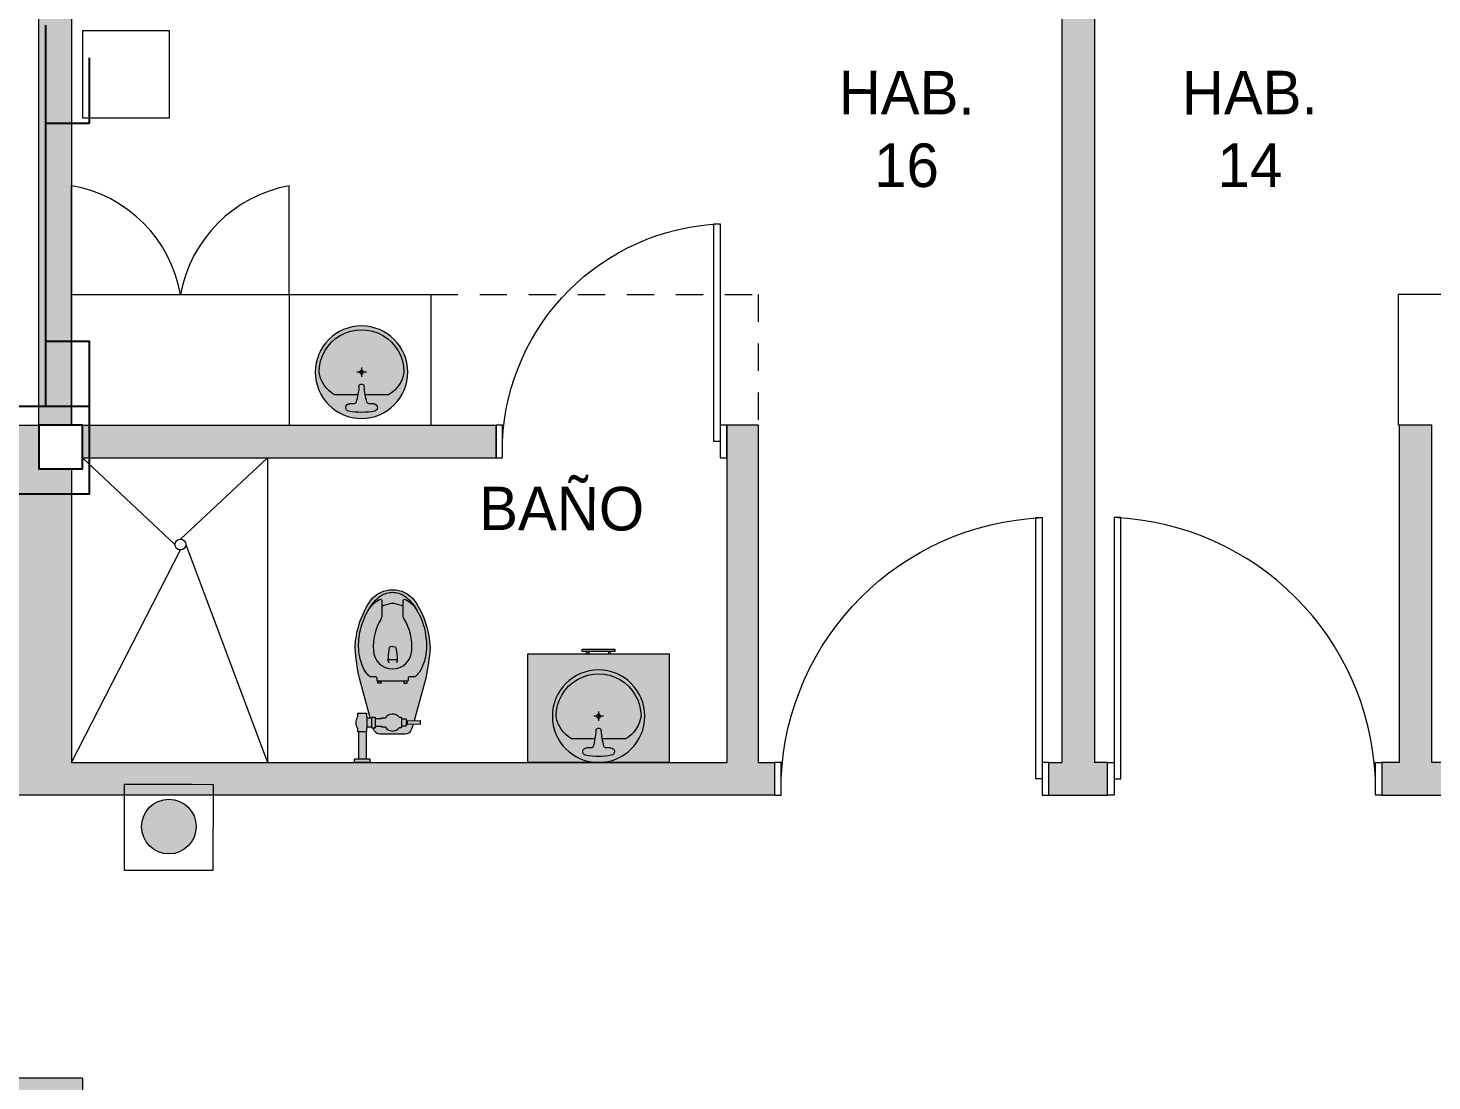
# Model space of a CAD drawing. Header units: metres. Extents: x 51 to 18146, y -212 to 18074.
# Drawn here: x 57.71 to 64.16, y 361.41 to 366.25 of the extents above; entities that cross this region are included whole.
import ezdxf

# ---------------------------------------------------------------- set-up
doc = ezdxf.new("R2010")
doc.units = ezdxf.units.M
doc.linetypes.add('HIDDEN2', pattern=[0.1875, 0.125, -0.0625])
doc.layers.get('0').update_dxf_attribs({"color": 250})
for name, color, linetype in [('AY', 1, 'Continuous'), ('COL', 2, 'Continuous'), ('PA', 7, 'Continuous')]:
    doc.layers.add(name, color=color, linetype=linetype)
for name, color, linetype, lineweight in [('I-EM', 1, 'Continuous', 0), ('P0 - Estructura', 250, 'Continuous', 25), ('P0 - Mobiliario', 250, 'Continuous', 9), ('P0 - Paredes', 250, 'Continuous', 20), ('P0 - Puertas', 250, 'Continuous', 13), ('P0 - Textos', 250, 'Continuous', 13)]:
    doc.layers.add(name, color=color, linetype=linetype, lineweight=lineweight)
doc.layers.get('0').freeze()
doc.styles.add('CENTURY GOTHIC', font='GOTHIC.TTF')

# ---------------------------------------------------------------- blocks, each defined once
blk = doc.blocks.new('*U180')
at = {"true_color": 0xffffff, "transparency": 33554648}
h = blk.add_hatch(color=7, dxfattribs=at)
h.dxf.hatch_style = 1
edge = h.paths.add_edge_path()
edge.add_arc((0, -0.2414999999999736), 0.2415, 0, 360)
for p, q in [((0, -0.2163256820948618), (0, -0.2654958906946376)), ((-0.0251743179051118, -0.2414999999999736), (0.0251743179051119, -0.2414999999999736)), ((-0.1415971398016609, -0.3589999999999236), (-0.0194043751166646, -0.3589999999999236)), ((0.019404375116892, -0.3589999999999236), (0.1415971398016609, -0.3589999999999236)), ((-0.0629496485748859, -0.4062846031793584), (-0.0393239013624225, -0.4062846031793584)), ((0.039323901365151, -0.4062846031793584), (0.0629496485751133, -0.4062846031793584)), ((0, -0.4829999999999737), (0, -0.4829999999999737))]:
    blk.add_line(p, q)
for radius in [0.2415, 0.01]:
    blk.add_circle((0, -0.2414999999999736), radius)
for centre, radius, start, end in [((0, -0.2414999999999736), 0.2215, 359.9999991805735, 180.0000010560101), ((-0.0612184111591887, -0.2184225629652019), 0.1619344182730617, 188.1931735702387, 240.240138086049), ((0.0612184111591887, -0.2184225629652019), 0.1619344182730571, 299.7598619139509, 351.8068264297613), ((-0.5623570317511623, -0.2603682471880119), 0.5518385724188483, 345.5522968870517, 353.977452873383), ((0, -0.3172270947050606), 0.0136040385439314, 355.6157637962072, 184.3842362037927), ((0.5623570317486611, -0.2603682471881257), 0.551838572416039, 186.0225471266364, 194.4477031130903), ((-0.062949648574886, -0.4260937162447363), 0.0198091130653746, 89.99999999983065, 256.6163226065404), ((-0.0393239013624225, -0.3943398535229221), 0.0119447496564532, 270, 341.9046449538021), ((0.039323901365151, -0.3943398535229221), 0.0119447496564532, 198.0953550463533, 270), ((0.0629496485751133, -0.4260937162447363), 0.0198091130653746, 283.3836773934596, 90.00000000000003), ((0, -0.0637212258760087), 0.3875729818071575, 259.9649411936483, 280.0350588063517)]:
    blk.add_arc(centre, radius, start, end)
blk = doc.blocks.new('C-F-A')
at = {"layer": 'P0 - Mobiliario'}
for p, q in [((0.5126436360217631, -0.8058662673737853), (0.5126436360217631, -0.8052662952435202)), ((0.5132936360217633, -0.8058662673122807), (0.5132936360239982, -0.8052662952449173)), ((0.5138936368413269, -0.8052662952458485), (0.5138936368413268, -0.8061662672555073)), ((0.5138936368413268, -0.8058662672555073), (0.512643636021763, -0.8058662673737853)), ((0.5132936368413269, -0.8058662672555073), (0.5132936368413269, -0.8061662672555073))]:
    blk.add_line(p, q, dxfattribs=at)
at = {"layer": 'P0 - Mobiliario', "linetype": 'HIDDEN2'}
blk.add_lwpolyline([(0.512643636021763, -0.8058662673742508), (0.5113886368367822, -0.8058662673742508), (0.5113886368349194, -0.8052662673741579)], dxfattribs=at)
at = {"layer": 'P0 - Mobiliario'}
for centre, start, end in [((0.5132767607022898, -0.8058493911148731), 273.0485693599055, 356.9514252186351), ((0.5139105129803642, -0.8058493911148731), 183.0485747813646, 266.9514306400919)]:
    blk.add_arc(centre, 0.0003173252157834, start, end, dxfattribs=at)
at = {"layer": 'P0 - Mobiliario', "xscale": -0.00088, "yscale": 0.00088, "zscale": 0.00088, "rotation": 179.9998453658339}
blk.add_blockref('*U180', (0.512961647482589, -0.8057220125035383), dxfattribs=at)
blk = doc.blocks.new('*U190')
for points in [[(-0.2000000028223909, 0.1499999940817066), (-0.1700000027944513, 0.1499999960497846), (-0.1700000011031333, -2.4600993e-09), (-0.2000000008982423, -2.5655322e-09)], [(0.8299999974989153, 0.1499999995642128), (0.8599999970611937, 0.1499999996696457), (0.8599999986360963, 3.022407e-09), (0.8299999993066485, -8.083161e-10)], [(0.830000002790325, -0.9250000010318336), (0.8299999972968365, 0.0749999984466258), (0.7999999972688967, 0.074999998341193), (0.800000001947478, -0.9250000029999116)]]:
    blk.add_lwpolyline(points, close=True)
blk.add_arc((0.874737891734953, 0.1197378909785973), 1.045695340698735, 182.452029120191, 267.5479714204705)
blk = doc.blocks.new('*U189')
for points in [[(-0.1700000014132812, 1.275000000244472), (-0.1699999996204857, 0.0750000011175874), (-0.139999999592546, 0.0750000011175874), (-0.1400000005704346, 1.275000002107117)], [(-0.1700000000861468, 4e-16), (-0.1999999996484252, 4e-16), (-0.2000000006961635, 0.149999996647239), (-0.1700000013667158, 0.1500000003725293)], [(1.059999999883585, 1.6763807e-09), (1.029999999855645, -1.862644e-10), (1.029999998691491, 0.1499999983236194), (1.0599999984866, 0.1499999983236194)]]:
    blk.add_lwpolyline(points, close=True)
blk.add_arc((-0.2236854728948361, 0.0213145304730344), 1.254834408397315, 2.452028918829121, 87.54797121910858)
blk = doc.blocks.new('*U202')
at = {"true_color": 0xe7e8e9, "transparency": 33554687}
h = blk.add_hatch(color=254, dxfattribs=at)
h.dxf.hatch_style = 1
h.paths.add_polyline_path([(-0.0550002811169236, 0.5000000253003237), (-0.0450002811167053, 0.5000000309227062), (-0.0450002923613852, 0.5100000309226881), (-0.0550002923616035, 0.5100000253003055)])
h.paths.add_polyline_path([(-0.1750002923614659, 0.5099999578322832), (-0.0250002923609486, 0.5100000421673395), (-0.0250002923609373, 0.5200000421675608), (-0.175000292361483, 0.5199999578325045)])
h.paths.add_polyline_path([(-0.1550002811163779, 0.4999999690770665), (-0.1450002811166144, 0.4999999746993354), (-0.1450002923612658, 0.5099999746993172), (-0.1550002923610293, 0.5099999690770483)])
h.paths.add_polyline_path([(-0.4249999999998787, -1.827259865e-07), (0.2249999999999261, 9.83908421e-08), (0.2249997188831572, 0.5000000983907285), (-0.4250002811166477, 0.4999998172740136)])
at = {"ltscale": 0.5}
for points in [[(-0.0250002979832743, 0.5200000421675578), (-0.17500029798382, 0.5199999578325015), (-0.1750002923614659, 0.5099999578322832), (-0.0250002923609486, 0.5100000421673395)], [(0.2249997188831572, 0.5000000983907285), (-0.4250002811166951, 0.4999999016090442), (-0.4249999999999261, -9.83909558e-08), (0.2249999999999261, 9.83908421e-08)], [(-0.1550002923610293, 0.5099999690770483), (-0.1450002923612658, 0.5099999746993172), (-0.1450002811166144, 0.4999999746993354), (-0.1550002811163779, 0.4999999690770665)], [(-0.0450002923613852, 0.5100000309226881), (-0.0550002923616035, 0.5100000253003055), (-0.0550002811169236, 0.5000000253003237), (-0.0450002811167053, 0.5000000309227062)]]:
    blk.add_lwpolyline(points, close=True, dxfattribs=at)
blk = doc.blocks.new('INOD-01')
at = {"true_color": 0xffffff, "transparency": 33554687}
h = blk.add_hatch(color=7, dxfattribs=at)
h.dxf.hatch_style = 1
edge = h.paths.add_edge_path()
edge.add_line((0.0002918474736075, -0.0003879760621057), (0.0002382510323397, -0.0001917094035475))
edge.add_line((0.0002382510323397, -0.0001917094035475), (0.000264723326868, -0.0001924088414627))
edge.add_arc((0.0002647808000099, -0.0001902336005938), 2.176e-06, 268.4865112817784, 360.0000000000022)
edge.add_line((0.0002669568000099, -0.0001902336005938), (0.0002669568000099, -0.0001771776005938))
edge.add_arc((0.0002647808000099, -0.0001771776005938), 2.176e-06, 2.1925e-12, 91.51348871822026)
edge.add_line((0.000264723326868, -0.0001750023597248), (0.0002339109941819, -0.0001758164679886))
edge.add_arc((-0.0012528411636875, -0.0006210368612465), 0.0015519836266862, 16.67076979263193, 17.55550343394369)
edge.add_arc((-0.0012528411636865, -0.0006210368612483), 0.0015519836266858, 17.55550343401838, 17.55821374517804)
edge.add_arc((0.000196855750372, -0.0001623293090523), 3.1446300254e-05, 17.55821374521364, 89.99999999978911)
edge.add_line((0.0001968557503721, -0.0001308830087983), (0.0001966447219775, -0.0001308830087983))
edge.add_line((0.0001966447219775, -0.0001308830087983), (8.22866498437e-05, -0.0001308830087983))
edge.add_arc((8.22866498437e-05, -0.0001623293090522), 3.1446300254e-05, 90.00000000000018, 162.4417862543645)
edge.add_arc((0.0015319835646691, -0.0006210368615053), 0.0015519836274946, 162.4417862543076, 162.4444965654751)
edge.add_arc((0.0015319835639032, -0.0006210368612465), 0.0015519836266863, 162.4444965660555, 162.6571959689197)
edge.add_line((5.05556381751e-05, -0.000158409064443), (4.42577066413e-05, -0.000158409064443))
edge.add_line((4.42577066413e-05, -0.000158409064443), (4.42577066413e-05, -0.0001627392005938))
edge.add_line((4.42577066413e-05, -0.0001627392005938), (2.3650696051e-05, -0.0001627392005938))
edge.add_arc((-3.00799999893e-05, -0.0001834942554702), 5.7599999999e-05, 21.12051381918062, 29.7974804259429)
edge.add_line((1.99045488869e-05, -0.0001548707533515), (1.99045488869e-05, -0.0001408000005937))
edge.add_line((1.99045488869e-05, -0.0001408000005937), (1.76000000099e-05, -0.0001408000005937))
edge.add_line((1.76000000099e-05, -0.0001408000005937), (1.76000000099e-05, -1.61280005937e-05))
edge.add_line((1.76000000099e-05, -1.61280005937e-05), (3.29732523855e-05, -1.61280005937e-05))
edge.add_arc((3.29732523855e-05, -1.37280005937e-05), 2.4e-06, 270.0000000000012, 356.9999999999856)
edge.add_line((3.53699632689e-05, -1.38536068887e-05), (3.60960000099e-05, -5.938e-13))
edge.add_line((3.60960000099e-05, -5.938e-13), (-3.60959999901e-05, -5.938e-13))
edge.add_line((-3.60959999901e-05, -5.938e-13), (-3.53699632491e-05, -1.38536068887e-05))
edge.add_arc((-3.29732523657e-05, -1.37280005937e-05), 2.4e-06, 183.0000000000167, 270.0000000000017)
edge.add_line((-3.29732523657e-05, -1.61280005938e-05), (-1.75999999901e-05, -1.61280005937e-05))
edge.add_line((-1.75999999901e-05, -1.61280005937e-05), (-1.75999999901e-05, -0.0001408000005937))
edge.add_line((-1.75999999901e-05, -0.0001408000005937), (-1.99045488671e-05, -0.0001408000005937))
edge.add_line((-1.99045488671e-05, -0.0001408000005937), (-1.99045488671e-05, -0.0001548707533515))
edge.add_arc((3.00800000089e-05, -0.0001834942554702), 5.7599999999e-05, 150.2025195740572, 209.7974804259428)
edge.add_line((-1.99045488671e-05, -0.0002121177575888), (-1.99045488671e-05, -0.0002266112005938))
edge.add_line((-1.99045488671e-05, -0.0002266112005938), (1.99045488869e-05, -0.0002266112005938))
edge.add_line((1.99045488869e-05, -0.0002266112005938), (1.99045488869e-05, -0.000212540447836))
edge.add_arc((-3.00799999892e-05, -0.0001839169457173), 5.7599999999e-05, 330.2025195740569, 338.8794861808192)
edge.add_line((2.3650696051e-05, -0.0002046720005938), (3.73515456954e-05, -0.0002046720005938))
edge.add_line((3.73515456954e-05, -0.0002046720005938), (-1.27050733918e-05, -0.0003879760621057))
edge.add_arc((0.000883996825248, -0.0005864974359908), 0.0009184144113163, 167.5166062891937, 176.3215260692015)
edge.add_arc((0.0003833216351227, -0.0005111474126847), 0.0004161714226488, 182.2621442327413, 197.4133275787918)
edge.add_arc((0.000374725779437, -0.0005146131149671), 0.0004069330158361, 197.3099173398628, 214.6376872902036)
edge.add_arc((0.0001401104933145, -0.0006654765836616), 0.0001284835175649, 218.7559047758317, 269.7595075541422)
edge.add_arc((0.0001390319069012, -0.0006654765836616), 0.0001284835175649, 270.2404924458575, 321.2440952241662)
edge.add_arc((-9.55833792213e-05, -0.0005146131149671), 0.0004069330158361, 325.3623127097956, 342.6900826601273)
edge.add_arc((-0.000104179234907, -0.0005111474126847), 0.0004161714226488, 342.5866724211986, 357.7378557672582)
edge.add_arc((-0.0006048544250323, -0.0005864974359908), 0.0009184144113163, 3.678473930798392, 12.48339371080601)
for p, q in [((-1.75999999901e-05, -0.0001408000005937), (-1.75999999901e-05, -1.61280005938e-05)), ((1.76000000099e-05, -0.0001408000005937), (1.76000000099e-05, -1.61280005938e-05)), ((0.0002066176000099, -0.0001908736005938), (0.0002066176000099, -0.0001765376005938)), ((0.000180593588431, -0.0002072576005938), (0.000180593588431, -0.0002072558843656)), ((0.0001178826573047, -0.0004726958628207), (0.0001612597431683, -0.0004726958628207))]:
    blk.add_line(p, q)
for points in [[(3.29732523855e-05, -1.61280005937e-05, 0.3989595459737203), (3.53699632689e-05, -1.38536068887e-05), (3.60960000099e-05, -5.938e-13), (-3.60959999901e-05, -5.938e-13), (-3.53699632491e-05, -1.38536068887e-05, 0.3989595459737218), (-3.29732523657e-05, -1.61280005938e-05)], [(5.74737066413e-05, -0.000158409064443), (4.42577066413e-05, -0.000158409064443), (4.42577066413e-05, -0.0002090021367445), (5.74737066413e-05, -0.0002090021367445, 0.4142135623730943), (5.98737066413e-05, -0.0002066021367445), (5.98737066413e-05, -0.000160809064443, 0.4142135623735644)]]:
    blk.add_lwpolyline(points, format="xyb", close=True)
for points in [[(3.73515456954e-05, -0.0002046720005938), (-1.27050733918e-05, -0.0003879760621057, 0.0384376232708101), (-3.25254619771e-05, -0.0005275743680697, 0.0662059872184115), (-1.37769603512e-05, -0.0006356920171529, 0.075751054727309), (3.99164801587e-05, -0.0007459077592939, 0.2262934232875251), (0.0001395712001078, -0.0007939589694142, 0.2262934232875266), (0.0002392259200569, -0.0007459077592939, 0.075751054727309), (0.0002929193605669, -0.0006356920171529, 0.0662059872184115), (0.0003116678621927, -0.0005275743680697, 0.0384376232708101), (0.0002918474736075, -0.0003879760621057), (0.0002382510323397, -0.0001917094035475)], [(2.3650696051e-05, -0.0001627392005938, 0.0378785093084316), (1.99045488869e-05, -0.0001548707533515), (1.99045488869e-05, -0.0001408000005937), (-1.99045488671e-05, -0.0001408000005937), (-1.99045488671e-05, -0.0001548707533515, 0.2660558827263071), (-1.99045488671e-05, -0.0002121177575888), (-1.99045488671e-05, -0.0002266112005938), (1.99045488869e-05, -0.0002266112005938), (1.99045488869e-05, -0.000212540447836, 0.0378785093084317), (2.3650696051e-05, -0.0002046720005938)], [(0.0002339109941819, -0.0001758164679886, 0.0038603979375891), (0.0002268591426284, -0.0001529127527126, 1.18259633602e-05), (0.0002268369968987, -0.00015284275771, 0.327052198794663), (0.000196855750372, -0.0001308830087983), (0.0001966447219775, -0.0001308830087983), (8.24976782382e-05, -0.0001308830087983), (8.22866498437e-05, -0.0001308830087983, 0.3270521987946629), (5.2305403317e-05, -0.0001528427577099, 1.18259633601e-05), (5.22832575872e-05, -0.0001529127527126, 0.0009280764907097), (5.05556381751e-05, -0.000158409064443)], [(5.98737066413e-05, -0.0001671552005938), (8.83712000099e-05, -0.0001671552005938), (8.83712000099e-05, -0.0001641573180548), (0.0001056261709735, -0.0001641573180548, -0.5379008791039003), (0.0001708714179404, -0.0001601536005938), (0.000180593588431, -0.0001601536005938), (0.0001825024000099, -0.0001620624121726), (0.0001825024000099, -0.0002053487890149), (0.000180593588431, -0.0002072576005938), (0.0001708714179406, -0.0002072576005938, -0.5380478875231625), (0.0001056172595807, -0.0002032384005938), (8.83712000099e-05, -0.0002032384005938), (8.83712000099e-05, -0.0002002560005938), (5.98737066413e-05, -0.0002002560005938)], [(0.0002021504000099, -0.0001933318851751, 0.0763482395148187), (0.0002066176000099, -0.0001908736005938), (0.000264723326868, -0.0001924088414627, 0.421971777180901), (0.0002669568000099, -0.0001902336005938), (0.0002669568000099, -0.0001771776005938, 0.4219717771809204), (0.000264723326868, -0.0001750023597248), (0.0002066176000099, -0.0001765376005938, 0.0763482395148204), (0.0002021504000099, -0.0001740793160124)], [(0.0001395712002365, -0.0003739555502288), (7.18935035182e-05, -0.0003739555502288, 0.4061813241343537), (6.81073048658e-05, -0.0003774445621311), (6.81073048658e-05, -0.0003878493849188, -0.4440172768090673), (6.20976410165e-05, -0.0003928962984438), (3.97847998381e-05, -0.0003928962984438, 0.1438469578059684), (3.43935864718e-05, -0.0003954436925504, 0.0482381198471497), (1.60773100786e-05, -0.0004157084602697), (7.8783026355e-06, -0.0004293868996631, 0.0993278735155251), (-1.60211943743e-05, -0.0005217433313045, 0.066881327153603), (-8.2041698472e-06, -0.0006088583538911, 0.081512776691417), (2.92823564273e-05, -0.0007020492371039, 0.1112856783503353), (8.56062717975e-05, -0.0007663386674882, 0.1252006655262719), (0.0001395712001721, -0.0007822357323021, 0.1252006655262719), (0.0001935361285468, -0.0007663386674882, 0.1112856783503353), (0.000249860043917, -0.0007020492371039, 0.081512776691417), (0.0002873465701915, -0.0006088583538911, 0.066881327153603), (0.0002951635947186, -0.0005217433313045, 0.0993278735155251), (0.0002712640977088, -0.0004293868996631), (0.0002630650902657, -0.0004157084602697, 0.0482381198471497), (0.0002447488138724, -0.0003954436925504, 0.1438469578059684), (0.0002393576005062, -0.0003928962984438), (0.0002170447593278, -0.0003928962984438, -0.4440172768090673), (0.0002110350954785, -0.0003878493849188), (0.0002110350954785, -0.0003774445621311, 0.4061813241343537), (0.0002072488968261, -0.0003739555502288), (0.0001395712001078, -0.0003739555502288)], [(2.69653758376e-05, -0.0006981647735054, 0.1342459237053753), (8.01265500507e-05, -0.0007492590977242, 0.6295442393258791), (9.08990182353e-05, -0.0007421851418912), (9.08990182353e-05, -0.0006740476619452, 0.129257394288638), (8.50943098931e-05, -0.0006577741512603, -0.1489843020424669), (5.13898260291e-05, -0.0005150487915121, -0.9657174645196754), (0.0002277525741865, -0.0005150487915121, -0.1489843020424669), (0.0001940480903225, -0.0006577741512603, 0.129257394288638), (0.0001882433819804, -0.0006740476619452), (0.0001882433819804, -0.0007421851418912, 0.6295442393258791), (0.0001990158501649, -0.0007492590977242, 0.1342459237053753), (0.000252177024378, -0.0006981647735054)], [(0.0001395712001128, -0.0005326198181152), (0.0001282967442991, -0.000530824833551, -0.2859930065653504), (0.0001239851846624, -0.0005265548146609), (0.0001209619268648, -0.000510603787351, -0.0096572455949556), (0.0001185859735593, -0.0004812373990253), (0.0001178826573047, -0.0004726958628207, -0.2787004730350135), (0.0001232404679758, -0.0004587671980262)], [(0.0001395712003601, -0.0005326198181152), (0.0001508456561738, -0.000530824833551, 0.2859930065653504), (0.0001551572158105, -0.0005265548146609), (0.0001581804736081, -0.000510603787351, 0.0096572455949556), (0.0001605564269137, -0.0004812373990253), (0.0001612597431683, -0.0004726958628207, 0.2787004730350135), (0.0001559019324971, -0.0004587671980262)], [(9.08494790077e-05, -0.0007185351238292, 0.0687483220196974), (0.0001335441688653, -0.0007313846657857), (0.0001455982313504, -0.0007313846657857, 0.0687483220196972), (0.000188292921208, -0.0007185351238292)]]:
    blk.add_lwpolyline(points, format="xyb")
for points in [[(4.42577066413e-05, -0.0001627392005938), (2.35776000098e-05, -0.0001627392005938), (2.35776000098e-05, -0.0002046720005938), (4.42577066413e-05, -0.0002046720005938)], [(0.0001825024000099, -0.0002011776005938), (0.0002021504000099, -0.0002011776005938), (0.0002021504000099, -0.0001662336005938), (0.0001825024000099, -0.0001662336005938)]]:
    blk.add_lwpolyline(points)
for points in [[(7.18935033896e-05, -0.0003739555502288), (8.77249324352e-05, -0.0003739555502288), (8.77249324352e-05, -0.0003643504567444), (7.18935033896e-05, -0.0003643504567444)], [(0.0002072488968261, -0.0003739555502288), (0.0001914174677804, -0.0003739555502288), (0.0001914174677804, -0.0003643504567444), (0.0002072488968261, -0.0003643504567444)]]:
    blk.add_lwpolyline(points, close=True)
blk = doc.blocks.new('-COL40-')
at = {"color": 0}
blk.add_lwpolyline([(-0.1999999999710837, 0.1999999998887603), (-0.1999999999710837, -0.200000000115196), (0.2000000000328441, -0.200000000115196), (0.2000000000328441, 0.1999999998887603)], close=True, dxfattribs=at)
blk = doc.blocks.new('A$Caf474d90')
at = {"layer": 'I-EM'}
h = blk.add_hatch(color=256, dxfattribs=at)
h.dxf.hatch_style = 1
h.paths.add_polyline_path([(7.21346667851e-05, 9.36914764898e-05, 1), (0.0003027694594348, 9.36914764898e-05, 1)])
for p, q in [((-4.0660379e-09, 0.0002722641471773), (0.0002839076460805, 0.0002725920509547)), ((3.103826893e-07, 1.8756837e-09), (-4.0660379e-09, 0.0002722641471773))]:
    blk.add_line(p, q, dxfattribs=at)
blk.add_lwpolyline([(-4.0660379e-09, 0.0002722641471773), (0.0003734582688921, 0.0002725920509547), (0.0003737727176194, -9.14208908216e-05), (3.103826893e-07, -9.1748794599e-05)], close=True, dxfattribs=at)
blk.add_circle((0.00018745206311, 9.36914764898e-05), 0.0001153173963248, dxfattribs=at)

msp = doc.modelspace()

# ---------------------------------------------------------------- hatches: boundary and pattern name
at = {"layer": 'P0 - Paredes'}
h = msp.add_hatch(color=256, dxfattribs=at)
h.dxf.hatch_style = 1
h.paths.add_polyline_path([(64.15506461343169, 370.8170299088359), (62.45701333083212, 370.8170299093128), (62.45701333083212, 370.6672018551827), (62.45701332896948, 362.8761402874589), (62.39708213280142, 362.8761402874589), (62.39708213093877, 362.7263122332692), (62.66677258348465, 362.7263122327924), (62.66677258348465, 362.8761402874589), (62.60684138545394, 362.8761402874589), (62.60684138359129, 370.6672018547058), (64.15506461343169, 370.6672018547058)])
h = msp.add_hatch(color=256, dxfattribs=at)
h.dxf.hatch_style = 1
h.paths.add_polyline_path([(66.65219884902238, 370.6672018551827), (68.40011391474307, 370.6673913839459), (68.40015494270622, 370.8172194436789), (68.40011803205311, 370.8172194553018), (66.50237079626322, 370.8170136638284), (66.50237079626322, 364.4243648875356), (65.41362026888132, 364.4243648270369), (65.41362029120326, 364.2745369603634), (66.50237079626322, 364.2745368338227), (66.50237079440058, 362.8761416605115), (64.15506461156905, 362.8761416600347), (64.15506461156905, 364.2245955223442), (64.15506461343169, 364.4243646712303), (64.00523655880988, 364.4243071935773), (64.00523655880988, 362.8761417711974), (63.92532823894918, 362.8761418148875), (63.92532826127112, 362.7263149049878), (69.22924138401449, 362.7263150589466), (69.22924140633643, 362.8761432670355), (68.69984894680977, 362.8761431070566), (68.69984895797074, 363.6252833010555), (69.19927577197552, 363.6252833052278), (69.19927577197552, 364.4851576938033), (69.03334964351356, 364.6510838212967), (68.92741084465383, 364.5451337603331), (69.0494477173537, 364.4230968858004), (69.0494477173537, 363.7751113594175), (68.55002089218796, 363.7751113640666), (68.55002089218796, 362.8761431298256), (66.65219884902238, 362.8761429874897), (66.65219885088503, 365.3220650283694), (68.15047937475146, 365.3220652395487), (68.1787312245369, 365.2938133907318), (68.28467565886676, 365.3997578236461), (68.21254017950595, 365.4718933025599), (66.65219884902238, 365.4718930829763)])
h = msp.add_hatch(color=256, dxfattribs=at)
h.dxf.hatch_style = 1
h.paths.add_polyline_path([(57.91222901791334, 370.6672004811764), (57.76240096515417, 370.6672004816532), (57.76240096515417, 364.424366261065), (57.91222901791334, 364.424366261065)])
h = msp.add_hatch(color=256, dxfattribs=at)
h.dxf.hatch_style = 1
h.paths.add_polyline_path([(53.36744320543111, 367.3709832897782), (53.36781009985506, 361.2779757661223), (57.96192812544108, 361.2779757488966), (57.96241530928016, 361.4278038067817), (53.51715097434819, 361.4278038156033), (53.51727126190066, 367.2211552290917), (56.11429086662829, 367.2211552197933), (56.11429085174203, 362.6863594659567), (56.26411890263856, 362.6863594636321), (56.26411892311275, 367.3709832651019)])
h = msp.add_hatch(color=256, dxfattribs=at)
h.dxf.hatch_style = 1
h.paths.add_polyline_path([(56.26411890636385, 362.7263136077524), (61.13852645130456, 362.7263136072755), (61.13852647548914, 362.8761418158412), (61.06361243608594, 362.8761417772174), (61.06361243794858, 364.4243091103435), (60.91877859121561, 364.4243646726608), (60.91877856703103, 364.2745365259052), (60.91877859307825, 362.8761416614056), (60.65531952431798, 362.8761416614056), (60.65531952618062, 362.8761405730248), (60.00606462407112, 362.8761416609287), (58.5614839181602, 362.8761416618824), (57.9122290160507, 362.8761416609287), (57.91222901791334, 364.2245955232382), (57.76240096142888, 364.2245955232382), (57.76240096329153, 364.4243662619591), (57.6625155941695, 364.4243658601046), (57.6625155941695, 362.8761416595578), (56.26411890636385, 362.8761416586041)])
h = msp.add_hatch(color=256, dxfattribs=at)
h.dxf.hatch_style = 1
h.paths.add_polyline_path([(59.85999367773533, 364.4243647828698), (57.96217171643674, 364.4243648875356), (57.96217171643674, 364.2745368338227), (59.85999367959798, 364.2745370557308)])

# ---------------------------------------------------------------- linework, layer by layer
at = {"layer": 'AY', "color": 0}
msp.add_line((57.79436682511459, 364.8095854687911), (57.79436682511459, 365.8095789273368), dxfattribs=at)
at = {"layer": 'P0 - Mobiliario'}
for p, q in [((57.91222903838754, 364.4245032908917), (57.9122290327996, 365.5232143975496)), ((58.91108355012536, 365.023787588656), (58.91108352966607, 365.5232144361734)), ((57.91222908675671, 365.4231491398812), (57.9122290327996, 364.4244340901375)), ((57.91222903652489, 365.0237875500918), (59.56033845223487, 365.0237877063751)), ((58.91108355012536, 365.0237876449824), (58.91108354826272, 364.4245033280849)), ((59.56033845223487, 365.0237877063751), (59.56033845409751, 364.4245033266544)), ((57.96217171643674, 364.2745368338227), (58.38668453754484, 363.8765154335499)), ((58.41165588028729, 363.9014867753386), (58.81119731214642, 364.2745370589495)), ((58.81119731214642, 364.2745370589495), (58.81119731028378, 362.8761418860555)), ((57.9122290327996, 362.8761416600347), (58.41165588214994, 363.8515440903306)), ((58.43662722304464, 363.8765154330731), (58.81119731028378, 362.8761418860555))]:
    msp.add_line(p, q, dxfattribs=at)
msp.add_lwpolyline([(58.36171319666505, 366.2335762646794), (57.96217171643674, 366.2335762646794), (57.96217171829939, 365.8340347867608), (58.3617131948024, 365.8340347872377)], close=True, dxfattribs=at)
at = {"layer": 'P0 - Mobiliario', "linetype": 'HIDDEN2'}
msp.add_lwpolyline([(59.56033845409751, 365.0237877058983), (61.06361245283484, 365.0236213265062), (61.06361245283484, 364.4243091099263)], dxfattribs=at)
at = {"layer": 'P0 - Mobiliario'}
msp.add_circle((58.41165588028729, 363.8765154330731), 0.0249713423745931, dxfattribs=at)
for centre, radius, start, end in [((57.8066380507052, 364.9181960656643), 0.614163364463253, 9.899900370810467, 80.10014894506494), ((59.02356382767856, 364.9113068194985), 0.6221597459286965, 100.4157820058663, 169.5841758655446)]:
    msp.add_arc(centre, radius, start, end, dxfattribs=at)
at = {"layer": 'P0 - Paredes'}
for p, q in [((57.76240098004043, 364.424366261065), (57.76240097817779, 370.6672004816532)), ((57.9122290327996, 370.6672018551827), (57.9122290327996, 364.4243648884893)), ((62.45701334385574, 370.6672018551827), (62.45701334385574, 362.8761402878761)), ((62.60684139847755, 370.6672018551827), (62.60684139661491, 362.8761402878761)), ((57.66251560905576, 364.4243658592105), (57.76240098004043, 364.424366261065)), ((57.96217171643674, 364.4243648875356), (59.85999369075894, 364.4243647833467)), ((59.85999367959798, 364.2745366868377), (59.85999367773533, 364.4243647415042)), ((61.06361245283484, 364.4243091099263), (61.06361245283484, 362.8761417768002)), ((57.96217171643674, 364.2745368338227), (59.85999366657436, 364.2745370557308)), ((57.9122290327996, 364.2245955223442), (57.9122290327996, 362.8761416600347)), ((57.9122290327996, 362.8761416595578), (59.46045225891471, 362.8761416614056)), ((58.56148393490911, 362.8761416609287), (60.91877860796452, 362.8761416605115)), ((61.06361245283484, 362.8761417768002), (61.13852649223805, 362.8761418148875)), ((61.13852649223805, 362.8761418148875), (61.13852646803856, 362.7263136063218)), ((62.39708214582503, 362.7263122332692), (62.39708214768768, 362.8761402874589)), ((62.66677259837091, 362.7263122332692), (62.66677259837091, 362.8761402878761)), ((61.13852646803856, 362.7263136063218), (56.2641189045012, 362.7263136067987)), ((62.39708214582503, 362.7263122332692), (62.66677259837091, 362.7263122332692)), ((57.96217172200978, 361.4278038030267), (57.96217172014713, 361.2779757484198))]:
    msp.add_line(p, q, dxfattribs=at)
for points in [[(61.06361245283484, 364.4243091099263), (60.91877860610187, 364.4243646717072), (60.91877858377993, 364.2745366207957)], [(66.50237080928683, 362.8761416605115), (64.15506462645531, 362.8761416605115), (64.15506463761626, 364.4243646717072), (64.00523657183349, 364.4243071935773), (64.00523657183349, 362.8761417711974), (63.92532825011015, 362.8761418153644), (63.92532827615738, 362.7263149054647), (69.22924139517546, 362.7263150589466)], [(60.9187785949409, 364.2745368454456), (60.91877860796452, 362.8761416605115)], [(62.39708214768768, 362.8761402874589), (62.45701336619259, 362.8761402878761)], [(62.66677259837091, 362.8761402878761), (62.60684137429297, 362.8761402878761)], [(57.96217172200978, 361.4278038011789), (53.51727277077735, 361.4278038202524)]]:
    msp.add_lwpolyline(points, dxfattribs=at)
at = {"layer": 'PA', "color": 0}
for p, q in [((57.7943668251423, 365.8095789273368), (57.79436682514233, 366.2595789275381)), ((57.9943668251423, 365.8095789273368), (57.9943668251423, 366.1095789275389)), ((57.7943668251423, 365.8095789273368), (57.9943668251423, 365.8095789273368)), ((57.7943668251423, 364.8095789273368), (57.9943668251423, 364.8095789273368)), ((57.7943668251423, 364.5095789271346), (57.7943668251423, 364.8095789273368)), ((57.9943668251423, 364.5095789271346), (57.9943668251423, 364.8095789273368))]:
    msp.add_line(p, q, dxfattribs=at)

# ---------------------------------------------------------------- block references
at = {"layer": 'COL', "color": 0}
msp.add_blockref('-COL40-', (57.79436682510944, 364.3095789272459), dxfattribs=at)
at = {"layer": 'I-EM', "xscale": 1087.392086507083, "yscale": 1087.392086507083, "zscale": 1087.392086507083, "rotation": 359.8464403880659}
msp.add_blockref('A$Caf474d90', (58.15459540159818, 362.4805914044379), dxfattribs=at)
at = {"layer": 'P0 - Estructura', "transparency": 33554687, "xscale": 0.4994268474869228, "yscale": 0.4994268474869228, "zscale": 0.4994268474869228}
msp.add_blockref('-COL40-', (57.86228634916246, 364.3244808914661), dxfattribs=at)
at = {"layer": 'P0 - Mobiliario'}
for name, p, xscale, yscale, zscale, rotation in [('*U180', (59.2426915295422, 364.8796981961727), -0.8789912515856775, 0.878991251585678, 0.8789912515856777, 359.9998453762678), ('*U202', (60.23080671809614, 362.8761412539482), -0.9988536949837254, 0.9988536949837254, 0.9988536949837254, 359.9999213130067), ('*U180', (60.33069323514402, 363.3006938909292, 1.236105e-08), -0.8789912515856777, 0.878991251585678, 0.8789912515856777, 359.9998453658339)]:
    msp.add_blockref(name, p, dxfattribs=dict(at, xscale=xscale, yscale=yscale, zscale=zscale, rotation=rotation))
at = {"layer": 'P0 - Mobiliario', "extrusion": (-1.6046931e-09, -6.3903563e-09, -1), "xscale": 998.8536949837255, "yscale": 998.8536949837255, "zscale": -998.8536949837252, "rotation": 180.0000113586804}
msp.add_blockref('INOD-01', (-59.24583164992928, 362.8761416605115, -2.413921368e-06), dxfattribs=at)
at = {"layer": 'P0 - Paredes', "xscale": -998.8536949837255, "yscale": 998.8536949837255, "zscale": 998.8536949837255, "rotation": 180}
msp.add_blockref('C-F-A', (-446.8021792394965, -439.918854630351), dxfattribs=at)
at = {"layer": 'P0 - Puertas', "yscale": 0.9988536949837254, "zscale": 0.9988536949837254}
for name, p, xscale, rotation in [('*U190', (60.05976443088055, 364.4243647070527), -0.9988536949837254, 179.9999914498159), ('*U189', (62.19731138524413, 362.726313604474), -0.9988536949837254, 359.9999914498158), ('*U189', (62.86654335895181, 362.726313604474), 0.9988536949837254, 8.5499556224e-06)]:
    msp.add_blockref(name, p, dxfattribs=dict(at, xscale=xscale, rotation=rotation))

# ---------------------------------------------------------------- texts
at = {"layer": 'P0 - Textos', "char_height": 0.199770738996745, "attachment_point": 2, "style": 'CENTURY GOTHIC'}
for s, insert, rotation in [('{\\C0;HAB. 16}', (61.74520519377291, 366.050180364728), 359.8338135074026), ('{\\C0;HAB. 14}', (63.31864955095947, 366.050180364728), 0.16618649236876298), ('BAÑO', (60.16161245411634, 364.1416150391698), 359.8338135074026)]:
    msp.add_mtext_dynamic_manual_height_columns(s, width=0.0018619528952601, gutter_width=0.0029965610849512, heights=[0], dxfattribs=dict(at, insert=insert, rotation=rotation))

doc.saveas('drawing.dxf')
